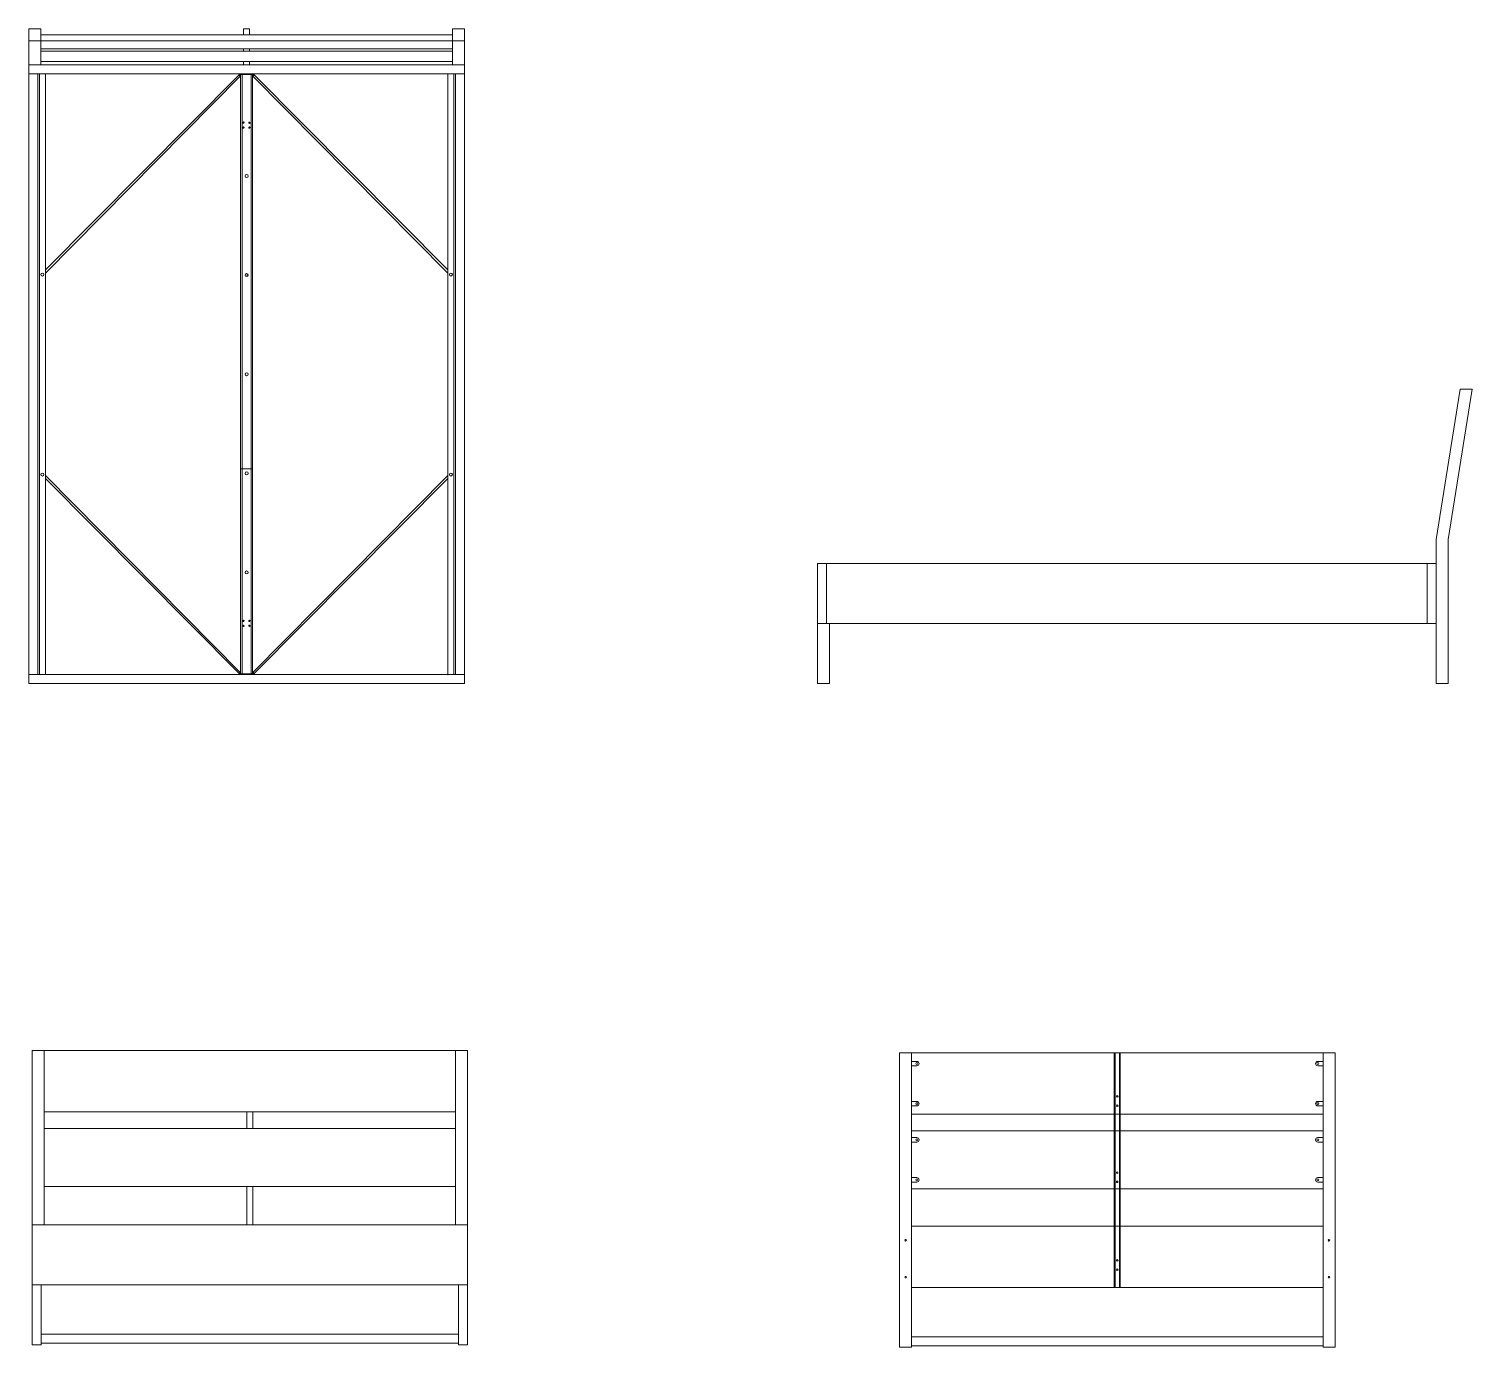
# Model space of a CAD drawing. Header units: millimetres. Extents: x -1075 to 24338, y -11868 to 2620.
# Drawn here: x 6326 to 11131, y -1769 to 2620 of the extents above; entities that cross this region are included whole.
import ezdxf

# ---------------------------------------------------------------- set-up
doc = ezdxf.new("R2010")
doc.units = ezdxf.units.MM
doc.linetypes.add('DASHDOT', pattern=[1, 0.5, -0.25, 0, -0.25])
doc.layers.add('quote', color=1, linetype='Continuous', lineweight=15)
doc.layers.add('Simbologia', color=8, linetype='DASHDOT', lineweight=18)

msp = doc.modelspace()

# ---------------------------------------------------------------- linework, layer by layer
at = {"layer": 'quote', "color": 0}
for p, q in [((6325.9, 440.2, 412.9), (6325.9, 2620.2, 412.9)), ((6325.9, 2620.2, 412.9), (6365.9, 2620.2, 412.9)), ((6325.9, 2620.2, 412.9), (6365.9, 2620.2, 412.9)), ((6325.9, 2580.2, 412.9), (6325.9, 2620.2, 412.9)), ((6365.9, 2620.2, 412.9), (6365.9, 2580.2, 412.9)), ((6365.9, 2580.2, 412.9), (6365.9, 2600.2, 412.9)), ((6365.9, 2600.2, 412.9), (7207.9, 2600.2, 412.9)), ((7735.9, 2600.2, 412.9), (6893.8, 2600.2, 412.9)), ((7060.9, 2620.2, 412.9), (7040.9, 2620.2, 412.9)), ((7040.9, 2620.2, 412.9), (7040.9, 2600.2, 412.9)), ((7040.9, 2600.2, 412.9), (7060.9, 2600.2, 412.9)), ((7040.9, 2600.2, 412.9), (7060.9, 2600.2, 412.9)), ((7060.9, 2600.2, 412.9), (7060.9, 2620.2, 412.9)), ((7775.9, 2620.2, 412.9), (7735.9, 2620.2, 412.9)), ((7775.9, 2620.2, 412.9), (7735.9, 2620.2, 412.9)), ((7735.9, 2620.2, 412.9), (7735.9, 2580.2, 412.9)), ((7735.9, 2580.2, 412.9), (7735.9, 2600.2, 412.9)), ((7775.9, 2620.2, 412.9), (7775.9, 440.2, 412.9)), ((7775.9, 440.2, 412.9), (7775.9, 2620.2, 412.9)), ((7775.9, 2580.2, 412.9), (7775.9, 2620.2, 412.9)), ((6365.9, 2580.2, 412.9), (6325.9, 2580.2, 412.9)), ((6365.9, 2540.2, 412.9), (6365.9, 2580.2, 412.9)), ((6365.9, 2580.2, 412.9), (7210.9, 2580.2, 412.9)), ((6365.9, 2553.9, 412.9), (7735.9, 2553.9, 412.9)), ((7735.9, 2580.2, 412.9), (6890.9, 2580.2, 412.9)), ((7050.9, 2580.2, 412.9), (7040.9, 2580.2, 412.9)), ((7040.9, 2553.9, 412.9), (7040.9, 2545.8, 412.9)), ((7060.9, 2553.9, 412.9), (7060.9, 2545.8, 412.9)), ((7735.9, 2580.2, 412.9), (7775.9, 2580.2, 412.9)), ((7735.9, 2500.2, 412.9), (7735.9, 2580.2, 412.9)), ((7735.9, 2560.2, 412.9), (7735.9, 2545.8, 412.9)), ((6325.9, 2500.2, 412.9), (7775.9, 2500.2, 412.9)), ((6325.9, 2500.2, 412.9), (6365.9, 2500.2, 412.9)), ((7735.9, 2545.8, 412.9), (6365.9, 2545.8, 412.9)), ((6365.9, 2545.8, 412.9), (6365.9, 2520.2, 412.9)), ((6365.9, 2500.2, 412.9), (6365.9, 2540.2, 412.9)), ((6365.9, 2511.9, 412.9), (7735.9, 2511.9, 412.9)), ((7040.9, 2511.9, 412.9), (7040.9, 2500.2, 412.9)), ((7060.9, 2511.9, 412.9), (7060.9, 2500.2, 412.9)), ((6325.9, 2470.2, 412.9), (7775.9, 2470.2, 412.9)), ((6355.9, 470.2, 412.9), (6355.9, 2470.2, 412.9)), ((6355.9, 470.2, 412.9), (6355.9, 2470.2, 412.9)), ((6360.9, 470.2, 412.9), (6360.9, 2470.2, 412.9)), ((6380.9, 470.2, 412.9), (6380.9, 2470.2, 412.9)), ((7026.6, 2468.1, 412.9), (6380.9, 1817.8, 412.9)), ((6380.9, 1807, 412.9), (7030.9, 2464.2, 412.9)), ((7025.9, 2468.2, 412.9), (7025.9, 2470.2, 412.9)), ((7030.9, 2468.2, 412.9), (7025.9, 2468.2, 412.9)), ((7029.6, 2468.2, 412.9), (7029.6, 2470.2, 412.9)), ((7050.9, 2470.2, 412.9), (7030.9, 2470.2, 412.9)), ((7030.9, 2470.2, 412.9), (7035.9, 2470.2, 412.9)), ((7030.9, 2468.2, 412.9), (7030.9, 472.2, 412.9)), ((7030.9, 2468.2, 412.9), (7070.9, 2468.2, 412.9)), ((7035.9, 2468.2, 412.9), (7035.9, 472.2, 412.9)), ((7070.9, 2470.2, 412.9), (7065.9, 2470.2, 412.9)), ((7065.9, 2468.2, 412.9), (7065.9, 472.2, 412.9)), ((7070.9, 472.2, 412.9), (7070.9, 2468.2, 412.9)), ((7070.9, 2468.2, 412.9), (7075.9, 2468.2, 412.9)), ((7720.9, 1807, 412.9), (7070.9, 2464.2, 412.9)), ((7072.1, 2468.2, 412.9), (7072.1, 2470.2, 412.9)), ((7075.1, 2468.1, 412.9), (7720.9, 1817.8, 412.9)), ((7075.9, 2468.2, 412.9), (7075.9, 2470.2, 412.9)), ((7720.9, 470.2, 412.9), (7720.9, 2470.2, 412.9)), ((7745.9, 2470.2, 412.9), (7740.9, 2470.2, 412.9)), ((7740.9, 2470.2, 412.9), (7740.9, 470.2, 412.9)), ((7745.9, 2470.2, 412.9), (7745.9, 470.2, 412.9)), ((6380.9, 1136.2, 412.9), (6380.9, 1802.2, 412.9)), ((7050.9, 1800.2, 412.9), (7056.8, 1800.2, 412.9)), ((11090.9, 1420.2, 412.9), (11010.9, 920.2, 412.9)), ((11050.9, 920.2, 412.9), (11130.9, 1420.2, 412.9)), ((11130.9, 1420.2, 412.9), (11090.9, 1420.2, 412.9)), ((7030.9, 1154.8, 412.9), (7070.9, 1154.8, 412.9)), ((6380.9, 470.2, 412.9), (6380.9, 1136.2, 412.9)), ((6380.9, 1133.4, 412.9), (7030.9, 476.2, 412.9)), ((7026.6, 472.3, 412.9), (6380.9, 1122.6, 412.9)), ((7720.9, 1133.4, 412.9), (7070.9, 476.2, 412.9)), ((7075.1, 472.3, 412.9), (7720.9, 1122.6, 412.9)), ((11010.9, 890.2, 412.9), (11010.9, 920.2, 412.9)), ((11050.9, 920.2, 412.9), (11050.9, 440.2, 412.9)), ((11010.9, 840.2, 412.9), (11010.9, 890.2, 412.9)), ((8950.9, 440.2, 412.9), (8950.9, 840.2, 412.9)), ((8950.9, 840.2, 412.9), (11010.9, 840.2, 412.9)), ((8950.9, 840.2, 412.9), (8980.9, 840.2, 412.9)), ((8980.9, 840.2, 412.9), (8980.9, 640.2, 412.9)), ((8980.9, 840.2, 412.9), (10980.9, 840.2, 412.9)), ((10980.9, 840.2, 412.9), (10980.9, 640.2, 412.9)), ((11010.9, 440.2, 412.9), (11010.9, 840.2, 412.9)), ((8950.9, 640.2, 412.9), (8990.9, 640.2, 412.9)), ((8980.9, 640.2, 412.9), (10980.9, 640.2, 412.9)), ((8990.9, 640.2, 412.9), (8990.9, 440.2, 412.9)), ((10980.9, 640.2, 412.9), (11010.9, 640.2, 412.9)), ((7775.9, 470.2, 412.9), (6325.9, 470.2, 412.9)), ((7775.9, 440.2, 412.9), (6325.9, 440.2, 412.9)), ((6355.9, 470.2, 412.9), (7755.9, 470.2, 412.9)), ((6355.9, 470.2, 412.9), (6360.9, 470.2, 412.9)), ((6360.9, 470.2, 412.9), (6380.9, 470.2, 412.9)), ((7030.9, 472.2, 412.9), (7025.9, 472.2, 412.9)), ((7025.9, 472.2, 412.9), (7025.9, 470.2, 412.9)), ((7029.6, 472.2, 412.9), (7029.6, 470.2, 412.9)), ((7030.9, 472.2, 412.9), (7070.9, 472.2, 412.9)), ((7030.9, 470.2, 412.9), (7070.9, 470.2, 412.9)), ((7070.9, 472.2, 412.9), (7075.9, 472.2, 412.9)), ((7072.1, 472.2, 412.9), (7072.1, 470.2, 412.9)), ((7075.9, 472.2, 412.9), (7075.9, 470.2, 412.9)), ((7740.9, 470.2, 412.9), (7720.9, 470.2, 412.9)), ((7740.9, 470.2, 412.9), (7720.9, 470.2, 412.9)), ((8980.9, 440.2, 412.9), (8950.9, 440.2, 412.9)), ((8990.9, 440.2, 412.9), (8980.9, 440.2, 412.9)), ((11010.9, 440.2, 412.9), (11050.9, 440.2, 412.9)), ((6336.5, -1761.6, 412.9), (6336.5, -781.6, 412.9)), ((6336.5, -781.6, 412.9), (7786.5, -781.6, 412.9)), ((6336.5, -781.6, 412.9), (6376.5, -781.6, 412.9)), ((6376.5, -781.6, 412.9), (6376.5, -1361.6, 412.9)), ((7756.5, -781.6, 412.9), (7746.5, -781.6, 412.9)), ((7746.5, -781.6, 412.9), (7746.5, -1361.6, 412.9)), ((7786.5, -781.6, 412.9), (7756.5, -781.6, 412.9)), ((7786.5, -781.6, 412.9), (7786.5, -1361.6, 412.9)), ((9224.4, -789.3, 412.9), (10674.4, -789.3, 412.9)), ((9224.4, -1769.3, 412.9), (9224.4, -789.3, 412.9)), ((9264.4, -1769.3, 412.9), (9264.4, -789.3, 412.9)), ((9939.4, -1570.4, 412.9), (9939.4, -789.3, 412.9)), ((9939.4, -789.3, 412.9), (9959.4, -789.3, 412.9)), ((9939.4, -789.3, 412.9), (9942.4, -789.3, 412.9)), ((9942.4, -789.3, 412.9), (9942.4, -1570.4, 412.9)), ((9956.4, -1570.4, 412.9), (9956.4, -789.3, 412.9)), ((9959.4, -789.3, 412.9), (9959.4, -1570.4, 412.9)), ((10634.4, -1769.3, 412.9), (10634.4, -789.3, 412.9)), ((10674.4, -789.3, 412.9), (10674.4, -1769.3, 412.9)), ((9281.9, -817.8, 412.9), (9264.4, -817.8, 412.9)), ((9281.9, -832.7, 412.9), (9264.4, -832.7, 412.9)), ((10616.9, -817.8, 412.9), (10634.4, -817.8, 412.9)), ((10616.9, -832.7, 412.9), (10634.4, -832.7, 412.9)), ((7746.5, -946, 412.9), (7746.5, -988.7, 412.9)), ((9281.9, -951.2, 412.9), (9264.4, -951.2, 412.9)), ((10616.9, -951.2, 412.9), (10634.4, -951.2, 412.9)), ((6376.5, -985.3, 412.9), (7746.5, -985.3, 412.9)), ((7051.5, -1041.1, 412.9), (7051.5, -985.3, 412.9)), ((7051.5, -985.3, 412.9), (7071.5, -985.3, 412.9)), ((7071.5, -985.3, 412.9), (7071.5, -1041.1, 412.9)), ((9281.9, -966.1, 412.9), (9264.4, -966.1, 412.9)), ((10634.4, -993.1, 412.9), (9264.4, -993.1, 412.9)), ((10616.9, -966.1, 412.9), (10634.4, -966.1, 412.9)), ((7746.5, -1041.1, 412.9), (6376.5, -1041.1, 412.9)), ((10634.4, -1048.9, 412.9), (9264.4, -1048.9, 412.9)), ((9264.4, -1048.9, 412.9), (9264.4, -1242.5, 412.9)), ((9281.9, -1071.5, 412.9), (9264.4, -1071.5, 412.9)), ((9281.9, -1086.4, 412.9), (9264.4, -1086.4, 412.9)), ((10616.9, -1071.5, 412.9), (10634.4, -1071.5, 412.9)), ((10616.9, -1086.4, 412.9), (10634.4, -1086.4, 412.9)), ((6376.5, -1234.7, 412.9), (7746.5, -1234.7, 412.9)), ((7051.5, -1361.6, 412.9), (7051.5, -1234.7, 412.9)), ((7061.5, -1234.7, 412.9), (7071.5, -1234.7, 412.9)), ((7071.5, -1234.7, 412.9), (7071.5, -1361.6, 412.9)), ((9281.9, -1204.9, 412.9), (9264.4, -1204.9, 412.9)), ((9281.9, -1219.8, 412.9), (9264.4, -1219.8, 412.9)), ((10634.4, -1242.5, 412.9), (9264.4, -1242.5, 412.9)), ((10616.9, -1204.9, 412.9), (10634.4, -1204.9, 412.9)), ((10616.9, -1219.8, 412.9), (10634.4, -1219.8, 412.9)), ((6336.5, -1761.6, 412.9), (6336.5, -1361.6, 412.9)), ((6336.5, -1361.6, 412.9), (7786.5, -1361.6, 412.9)), ((6366.5, -1361.6, 412.9), (7786.5, -1361.6, 412.9)), ((7071.5, -1361.6, 412.9), (7051.5, -1361.6, 412.9)), ((7786.5, -1361.6, 412.9), (7756.5, -1361.6, 412.9)), ((7786.5, -1361.6, 412.9), (7786.5, -1761.6, 412.9)), ((10634.4, -1366.8, 412.9), (9264.4, -1366.8, 412.9)), ((6336.5, -1561.6, 412.9), (7786.5, -1561.6, 412.9)), ((6366.5, -1761.6, 412.9), (6366.5, -1561.6, 412.9)), ((7756.5, -1561.6, 412.9), (7756.5, -1761.6, 412.9)), ((10634.4, -1570.4, 412.9), (9264.4, -1570.4, 412.9)), ((7756.5, -1726.6, 412.9), (6366.5, -1726.6, 412.9)), ((7786.5, -1756.6, 412.9), (7786.5, -1726.6, 412.9)), ((6336.5, -1761.6, 412.9), (6336.5, -1756.6, 412.9)), ((6366.5, -1761.6, 412.9), (6336.5, -1761.6, 412.9)), ((6366.5, -1756.6, 412.9), (7756.5, -1756.6, 412.9)), ((7786.5, -1761.6, 412.9), (7756.5, -1761.6, 412.9)), ((9224.4, -1769.3, 412.9), (9264.4, -1769.3, 412.9)), ((10634.4, -1734.6, 412.9), (9264.4, -1734.6, 412.9)), ((9264.4, -1764.6, 412.9), (10634.4, -1764.6, 412.9)), ((10674.4, -1769.3, 412.9), (10634.4, -1769.3, 412.9))]:
    msp.add_line(p, q, dxfattribs=at)
for centre, radius in [((7029.1, 2466.3, 412.9), 1.36), ((7072.6, 2466.3, 412.9), 1.36), ((7040.3, 2307.9, 412.9), 2.18), ((7060, 2307.5, 412.9), 2.18), ((7040.3, 2291.5, 412.9), 2.18), ((7060, 2291.5, 412.9), 2.18), ((7050.9, 2130.2, 412.9), 5), ((6370.8, 1802.2, 412.9), 5), ((7050.9, 1800.2, 412.9), 5), ((7730.9, 1802.2, 412.9), 5), ((7050.9, 1470.2, 412.9), 5), ((6370.8, 1136.2, 412.9), 5), ((7050.9, 1140.2, 412.9), 5), ((7730.9, 1136.2, 412.9), 5), ((7050.9, 810.2, 412.9), 5), ((7040.3, 648.9, 412.9), 2.18), ((7040.3, 632.5, 412.9), 2.18), ((7060, 648.9, 412.9), 2.18), ((7060, 632.9, 412.9), 2.18), ((7029.1, 474.1, 412.9), 1.36), ((7072.6, 474.1, 412.9), 1.36), ((9281.9, -825.2, 412.9), 3.33), ((10616.9, -825.2, 412.9), 3.33), ((9281.9, -958.7, 412.9), 3.33), ((9949.4, -934.5, 412.9), 2.58), ((10616.9, -958.7, 412.9), 3.33), ((9949.4, -965.3, 412.9), 2.58), ((9281.9, -1079, 412.9), 3.33), ((10616.9, -1079, 412.9), 3.33), ((9949, -1188.2, 412.9), 2.58), ((9281.9, -1212.4, 412.9), 3.33), ((9949, -1219, 412.9), 2.58), ((10616.9, -1212.4, 412.9), 3.33), ((9244.6, -1413.6, 412.9), 2.58), ((10654.2, -1413.6, 412.9), 2.58), ((9949.4, -1480.6, 412.9), 2.58), ((9244.7, -1536.3, 412.9), 2.58), ((9949.4, -1511.5, 412.9), 2.58), ((10654.1, -1536.3, 412.9), 2.58)]:
    msp.add_circle(centre, radius, dxfattribs=at)
for centre, radius, start, end in [((7029.1, 2466.3, 412.9), 2.74, 135.3408, 310.5844), ((7072.6, 2466.3, 412.9), 2.74, 229.4156, 44.6592), ((7029.1, 474.1, 412.9), 2.74, 49.4156, 224.6592), ((7072.6, 474.1, 412.9), 2.74, 315.3408, 130.5844), ((9281.9, -825.2, 412.9), 7.44, 270, 90), ((10616.9, -825.2, 412.9), 7.44, 90, 270), ((9281.9, -958.7, 412.9), 7.44, 270, 90), ((10616.9, -958.7, 412.9), 7.44, 90, 270), ((9281.9, -1079, 412.9), 7.44, 270, 90), ((10616.9, -1079, 412.9), 7.44, 90, 270), ((9281.9, -1212.4, 412.9), 7.44, 270, 90), ((10616.9, -1212.4, 412.9), 7.44, 90, 270)]:
    msp.add_arc(centre, radius, start, end, dxfattribs=at)
msp.add_point((7720.9, 470.2, 412.9), dxfattribs=at)
at = {"layer": 'Simbologia', "linetype": 'Continuous', "elevation": 412.9}
msp.add_lwpolyline([(8980.9, 840.2), (10980.9, 840.2), (10980.9, 640.2), (8980.9, 640.2)], close=True, dxfattribs=at)

doc.saveas('drawing.dxf')
